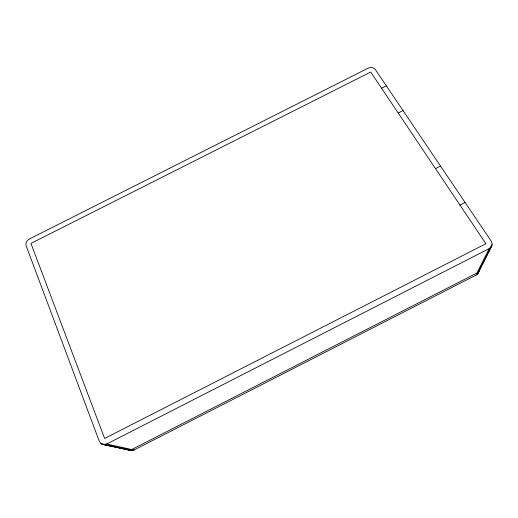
<?xml version="1.0" encoding="UTF-8"?>
<svg xmlns="http://www.w3.org/2000/svg" width="518" height="518" viewBox="0 0 518 518"><rect width="100%" height="100%" fill="white"/><g stroke="black" fill="none" stroke-linecap="round" stroke-linejoin="round"><path stroke-width="0.78" d="M477.661 273.821L491.711 245.985L492.1 243.855L491.161 241.051L375.408 69.658C373.808 67.379 370.506 66.964 368.123 68.175L29.299 239.044C26.897 240.242 25.227 243.175 26.165 245.83L99.249 441.194L100.46 443.117L102.305 444.327L129.06 450.084L131.922 449.436L134.181 449.935L476.074 275.09L477.661 273.821L478.684 271.426M479.649 269.276L478.146 272.19L492.074 244.58M479.81 269.192L478.049 273.284M491.711 245.985L489.173 248.64L477.013 272.973L479.474 270.474M476.074 275.09L477.175 272.889L131.76 449.52L129.746 450.084L101.632 444.017M477.201 274.313L478.308 272.105M478.613 271.697L491.945 245.299M103.017 444.541L106.734 444.017L489.173 248.64M435.508 168.635L440.527 166.084M459.965 205.089L465.106 202.473M398.206 113.021L403.043 110.58M381.598 88.261L386.35 85.865M129.591 449.928L132.187 450.492L134.181 449.935M128.555 449.902L129.228 450M102.305 444.327L131.507 450.492M130.594 449.909L132.867 450.401M101.016 443.609L104.112 444.282M105.264 444.541L130.432 449.993M129.908 450L132.187 450.492M106.734 444.017L131.76 449.52M128.386 449.987L127.13 449.514M127.292 449.43L127.907 449.715M485.89 243.745L104.63 438.448L30.95 243.415L370.707 72.028L485.89 243.745"/></g></svg>
